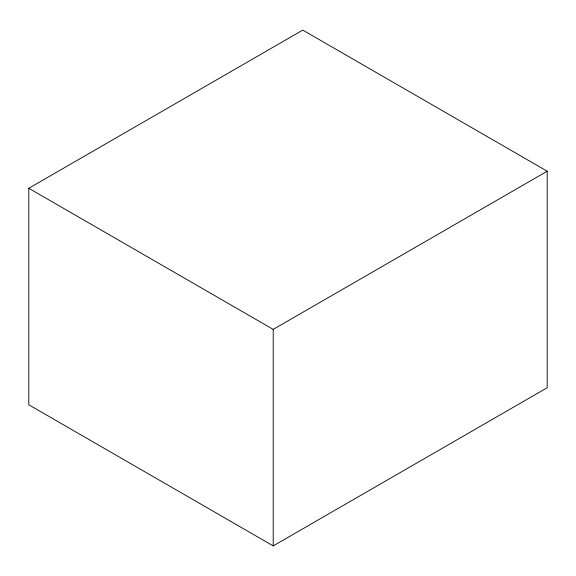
<?xml version="1.0" encoding="UTF-8"?>
<svg xmlns="http://www.w3.org/2000/svg" width="576" height="576" viewBox="0 0 576 576"><rect width="100%" height="100%" fill="white"/><g stroke="black" fill="none" stroke-linecap="round" stroke-linejoin="round"><path stroke-width="0.86" d="M28.8 188.28L302.782 30.103L547.2 171.216L547.2 387.72L273.218 545.897L28.8 404.784L28.8 188.28L273.218 329.393L547.2 171.216M273.218 329.393L273.218 545.897"/></g></svg>
